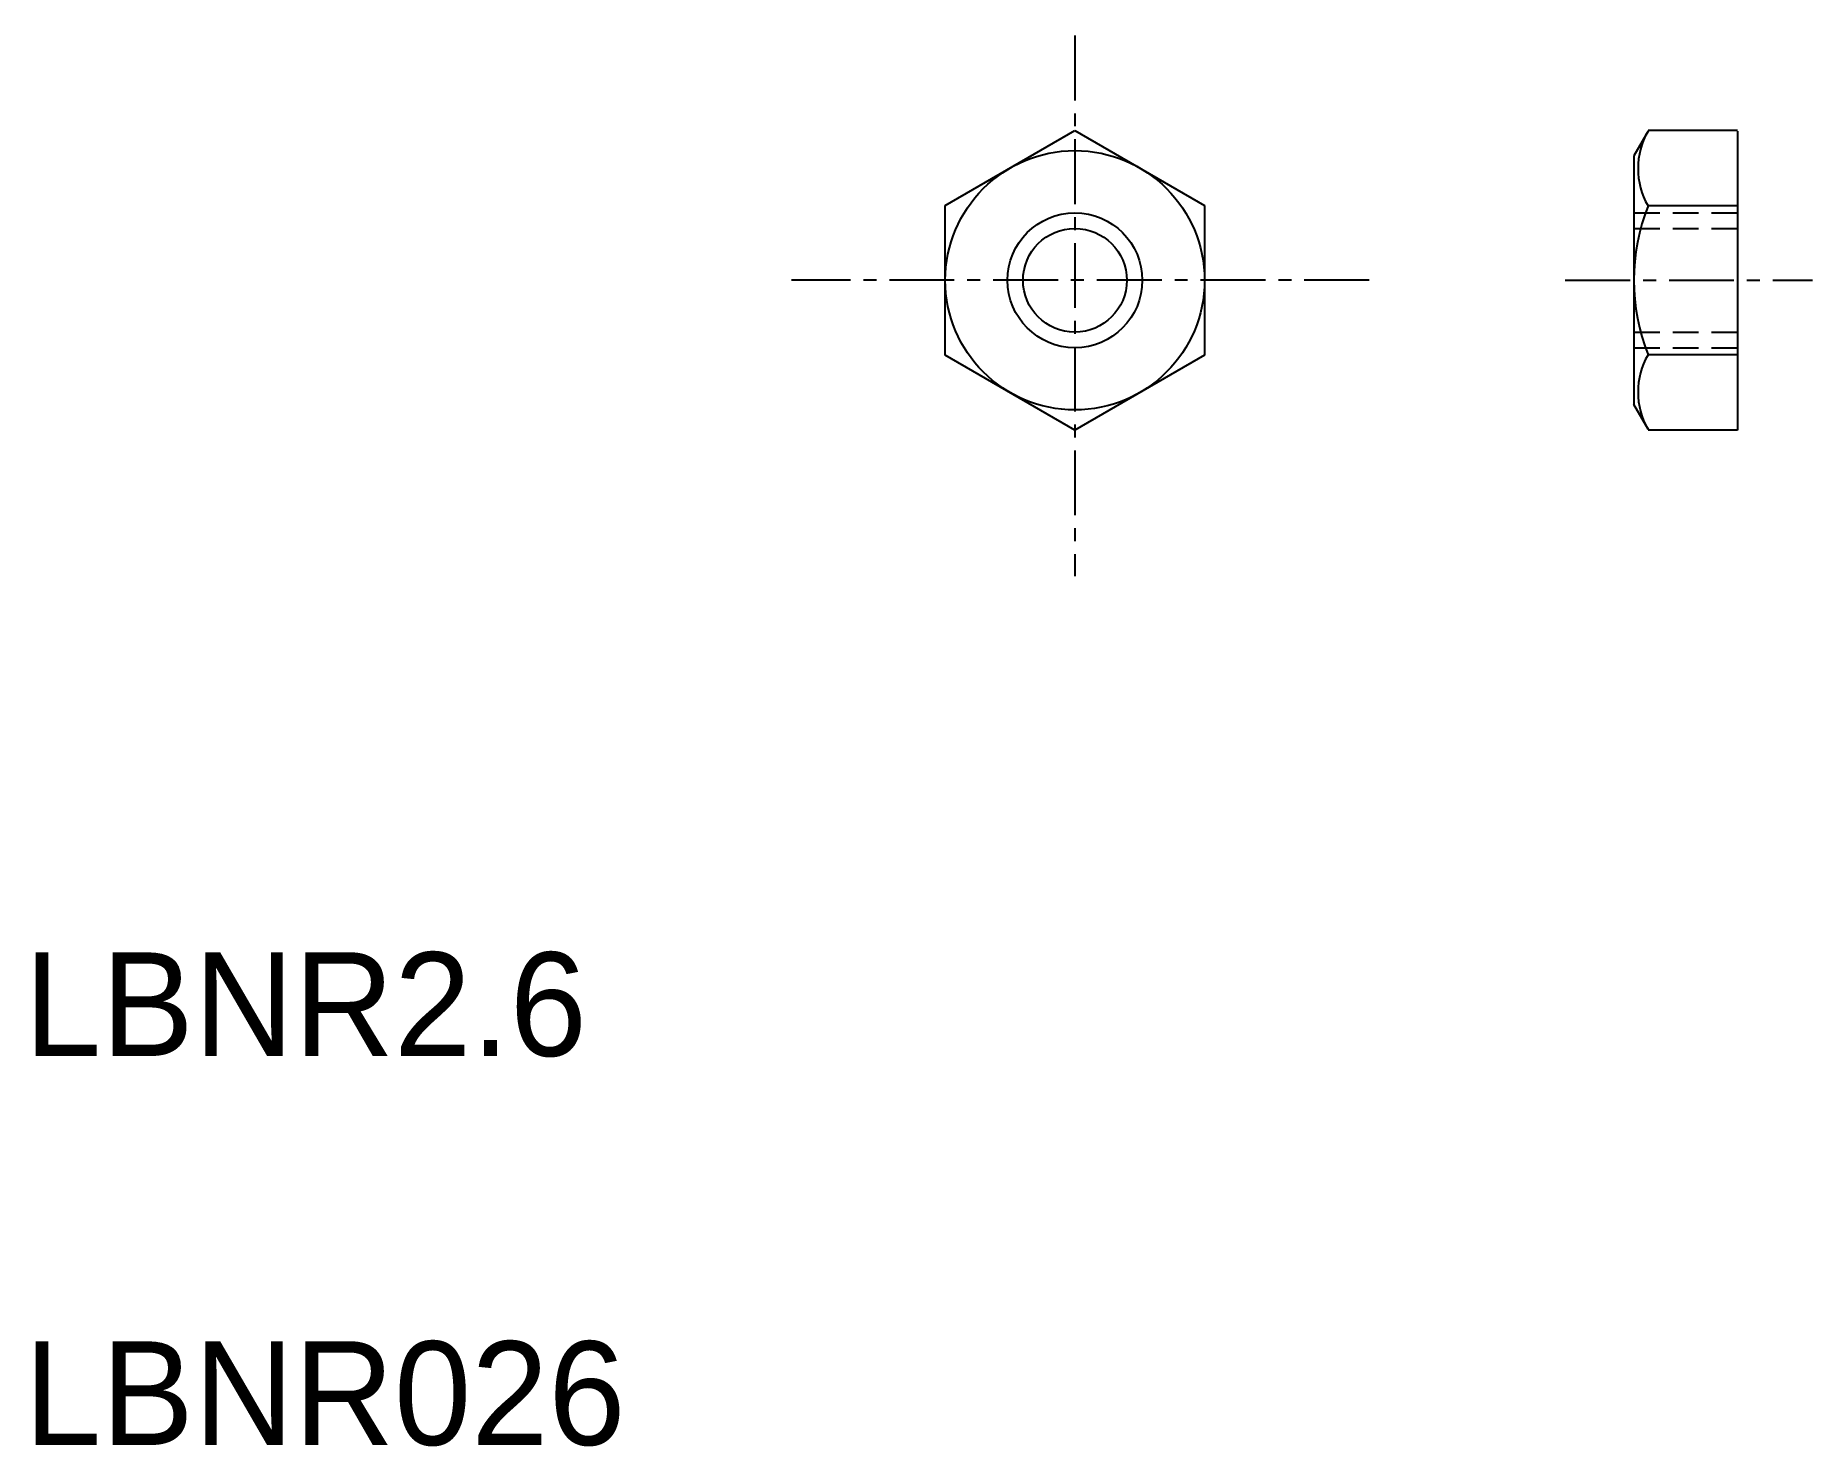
# Model space of a CAD drawing. Extents: x 94.7 to 128.9, y 50.6 to 77.8.
import ezdxf

# ---------------------------------------------------------------- set-up
doc = ezdxf.new("R2010")
doc.units = 0
doc.linetypes.add('CENTER', pattern=[2, 1.25, -0.25, 0.25, -0.25])
doc.linetypes.add('DASHED', pattern=[0.75, 0.5, -0.25])
doc.layers.get('0').update_dxf_attribs({"linetype": 'CONTINUOUS'})
doc.layers.add('CENTER', color=1, linetype='CENTER')

msp = doc.modelspace()

# ---------------------------------------------------------------- linework, layer by layer
at = {"color": 7, "linetype": 'CONTINUOUS'}
for p, q in [((112.223, 74.501), (114.723, 75.944)), ((114.723, 75.944), (117.223, 74.501)), ((125.776, 75.93), (125.502, 75.455)), ((127.502, 75.947), (125.776, 75.947)), ((127.502, 75.93), (127.502, 70.167)), ((125.502, 75.455), (125.502, 70.66)), ((112.223, 71.614), (112.223, 74.501)), ((117.223, 74.501), (117.223, 71.614)), ((127.502, 74.494), (125.776, 74.494)), ((125.502, 74.256), (125.502, 74.256)), ((125.502, 73.057), (125.502, 73.057)), ((114.723, 70.17), (112.223, 71.614)), ((117.223, 71.614), (114.723, 70.17)), ((127.502, 71.621), (125.776, 71.621)), ((125.776, 70.184), (125.502, 70.66)), ((127.502, 70.167), (125.776, 70.167))]:
    msp.add_line(p, q, dxfattribs=at)
at = {"color": 3, "linetype": 'DASHED'}
for p, q in [((125.502, 74.357), (127.502, 74.357)), ((125.502, 74.057), (127.502, 74.057)), ((125.502, 72.057), (127.502, 72.057)), ((125.502, 71.757), (127.502, 71.757))]:
    msp.add_line(p, q, dxfattribs=at)
at = {"color": 7, "linetype": 'CONTINUOUS'}
for radius in [2.5, 1]:
    msp.add_circle((114.723, 73.057), radius, dxfattribs=at)
at = {"color": 3, "linetype": 'CONTINUOUS'}
msp.add_circle((114.723, 73.057), 1.3, dxfattribs=at)
at = {"color": 7, "linetype": 'CONTINUOUS'}
for centre, radius, start, end in [((127.02, 75.212), 1.437, 150, 210), ((129.398, 73.057), 3.896, 158.3665, 201.6335), ((127.02, 70.902), 1.437, 150, 210)]:
    msp.add_arc(centre, radius, start, end, dxfattribs=at)
at = {"layer": 'CENTER', "color": 1, "linetype": 'CENTER'}
for p, q in [((114.723, 77.776), (114.723, 67.355)), ((120.397, 73.057), (109.254, 73.057)), ((124.181, 73.057), (128.947, 73.057))]:
    msp.add_line(p, q, dxfattribs=at)

# ---------------------------------------------------------------- texts
at = {"color": 7, "linetype": 'CONTINUOUS'}
for s, p in [('LBNR2.6', (94.459, 58.1)), ('LBNR026', (94.459, 50.6))]:
    msp.add_text(s, height=2, dxfattribs=at).set_placement(p)

doc.saveas('drawing.dxf')
